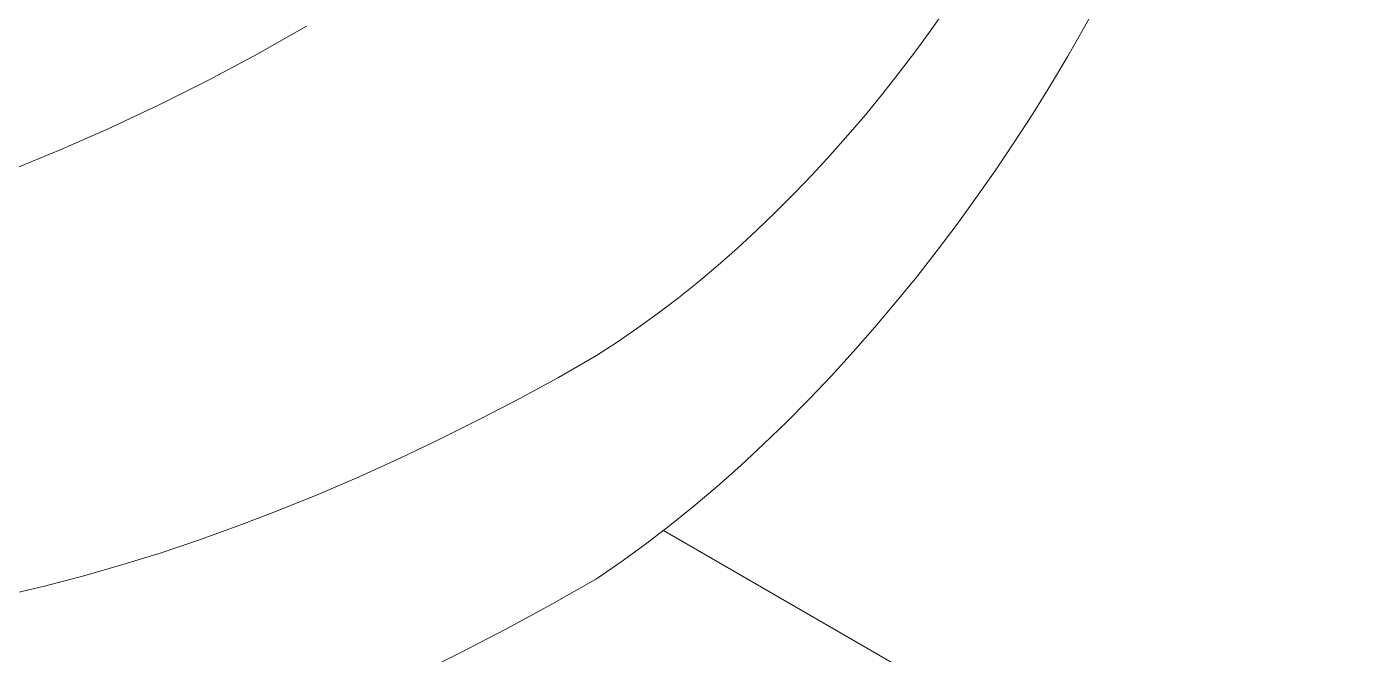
# Model space of a CAD drawing. Header units: inches. Extents: x -1 to 175, y 3 to 130.
# Drawn here: x 112.179 to 113.977, y 61.297 to 62.148 of the extents above; entities that cross this region are included whole.
import ezdxf

# ---------------------------------------------------------------- set-up
doc = ezdxf.new("R2010")
doc.units = ezdxf.units.IN
doc.layers.add('ZANO_R', color=7, linetype='Continuous', lineweight=0)

msp = doc.modelspace()

# ---------------------------------------------------------------- linework, layer by layer
at = {"layer": 'ZANO_R'}
for p, q in [((113.61171, 62.14713), (113.6338, 62.1872)), ((113.42595, 62.17462), (113.40478, 62.1445)), ((112.55793, 62.14801), (112.49214, 62.1107)), ((113.40478, 62.1445), (113.38311, 62.11483)), ((113.58893, 62.10749), (113.61171, 62.14713)), ((112.49214, 62.1107), (112.42541, 62.0751)), ((113.38311, 62.11483), (113.36094, 62.08562)), ((113.5655, 62.06831), (113.58893, 62.10749)), ((112.42541, 62.0751), (112.35779, 62.04123)), ((113.36094, 62.08562), (113.3383, 62.05689)), ((113.3383, 62.05689), (113.31519, 62.02868)), ((113.54141, 62.02961), (113.5655, 62.06831)), ((112.35779, 62.04123), (112.28934, 62.00906)), ((113.31519, 62.02868), (113.29163, 62.00099)), ((113.5167, 61.99141), (113.54141, 62.02961)), ((112.28934, 62.00906), (112.22447, 61.98049)), ((113.29163, 62.00099), (113.26764, 61.97387)), ((113.49138, 61.95375), (113.5167, 61.99141)), ((112.22447, 61.98049), (112.15892, 61.95353)), ((113.26764, 61.97387), (113.24322, 61.94734)), ((113.24322, 61.94734), (113.21839, 61.92143)), ((113.46546, 61.91663), (113.49138, 61.95375)), ((113.21839, 61.92143), (113.19316, 61.89615)), ((113.43896, 61.8801), (113.46546, 61.91663)), ((113.19316, 61.89615), (113.16756, 61.87155)), ((113.4119, 61.84417), (113.43896, 61.8801)), ((113.16756, 61.87155), (113.14159, 61.84764)), ((113.14159, 61.84764), (113.11526, 61.82445)), ((113.38431, 61.80887), (113.4119, 61.84417)), ((113.11526, 61.82445), (113.08859, 61.80201)), ((113.08859, 61.80201), (113.0616, 61.78035)), ((113.35618, 61.77425), (113.38431, 61.80887)), ((113.0616, 61.78035), (113.0343, 61.75949)), ((113.32755, 61.74032), (113.35618, 61.77425)), ((113.0343, 61.75949), (113.00669, 61.73945)), ((113.00669, 61.73945), (112.97881, 61.72027)), ((113.29843, 61.70712), (113.32755, 61.74032)), ((112.97881, 61.72027), (112.95065, 61.70197)), ((112.95065, 61.70197), (112.8991, 61.67258)), ((113.26883, 61.67469), (113.29843, 61.70712)), ((112.8991, 61.67258), (112.84701, 61.64414)), ((113.23878, 61.64306), (113.26883, 61.67469)), ((112.84701, 61.64414), (112.79442, 61.61665)), ((113.20829, 61.61226), (113.23878, 61.64306)), ((112.79442, 61.61665), (112.74134, 61.59012)), ((113.17738, 61.58232), (113.20829, 61.61226)), ((112.74134, 61.59012), (112.6855, 61.56348)), ((113.14606, 61.55328), (113.17738, 61.58232)), ((112.6855, 61.56348), (112.62915, 61.53793)), ((113.11436, 61.52516), (113.14606, 61.55328)), ((112.62915, 61.53793), (112.5723, 61.51351)), ((113.08229, 61.49801), (113.11436, 61.52516)), ((112.5723, 61.51351), (112.51495, 61.49027)), ((113.04986, 61.47185), (113.08229, 61.49801)), ((112.51495, 61.49027), (112.46413, 61.47087)), ((112.46413, 61.47087), (112.41294, 61.45248)), ((113.0171, 61.44671), (113.04986, 61.47185)), ((147.65973, 41.46853), (113.04136, 61.4652)), ((112.41294, 61.45248), (112.36138, 61.43515)), ((112.98403, 61.42264), (113.0171, 61.44671)), ((112.36138, 61.43515), (112.30945, 61.41895)), ((112.30945, 61.41895), (112.25646, 61.40374)), ((112.95065, 61.39966), (112.98403, 61.42264)), ((112.20312, 61.3898), (112.14945, 61.37722)), ((112.25646, 61.40374), (112.20312, 61.3898)), ((112.95065, 61.39966), (112.89001, 61.36528)), ((112.89001, 61.36528), (112.82874, 61.33201)), ((112.82874, 61.33201), (112.76687, 61.2999)), ((112.76687, 61.2999), (112.70439, 61.26898))]:
    msp.add_line(p, q, dxfattribs=at)

doc.saveas('drawing.dxf')
